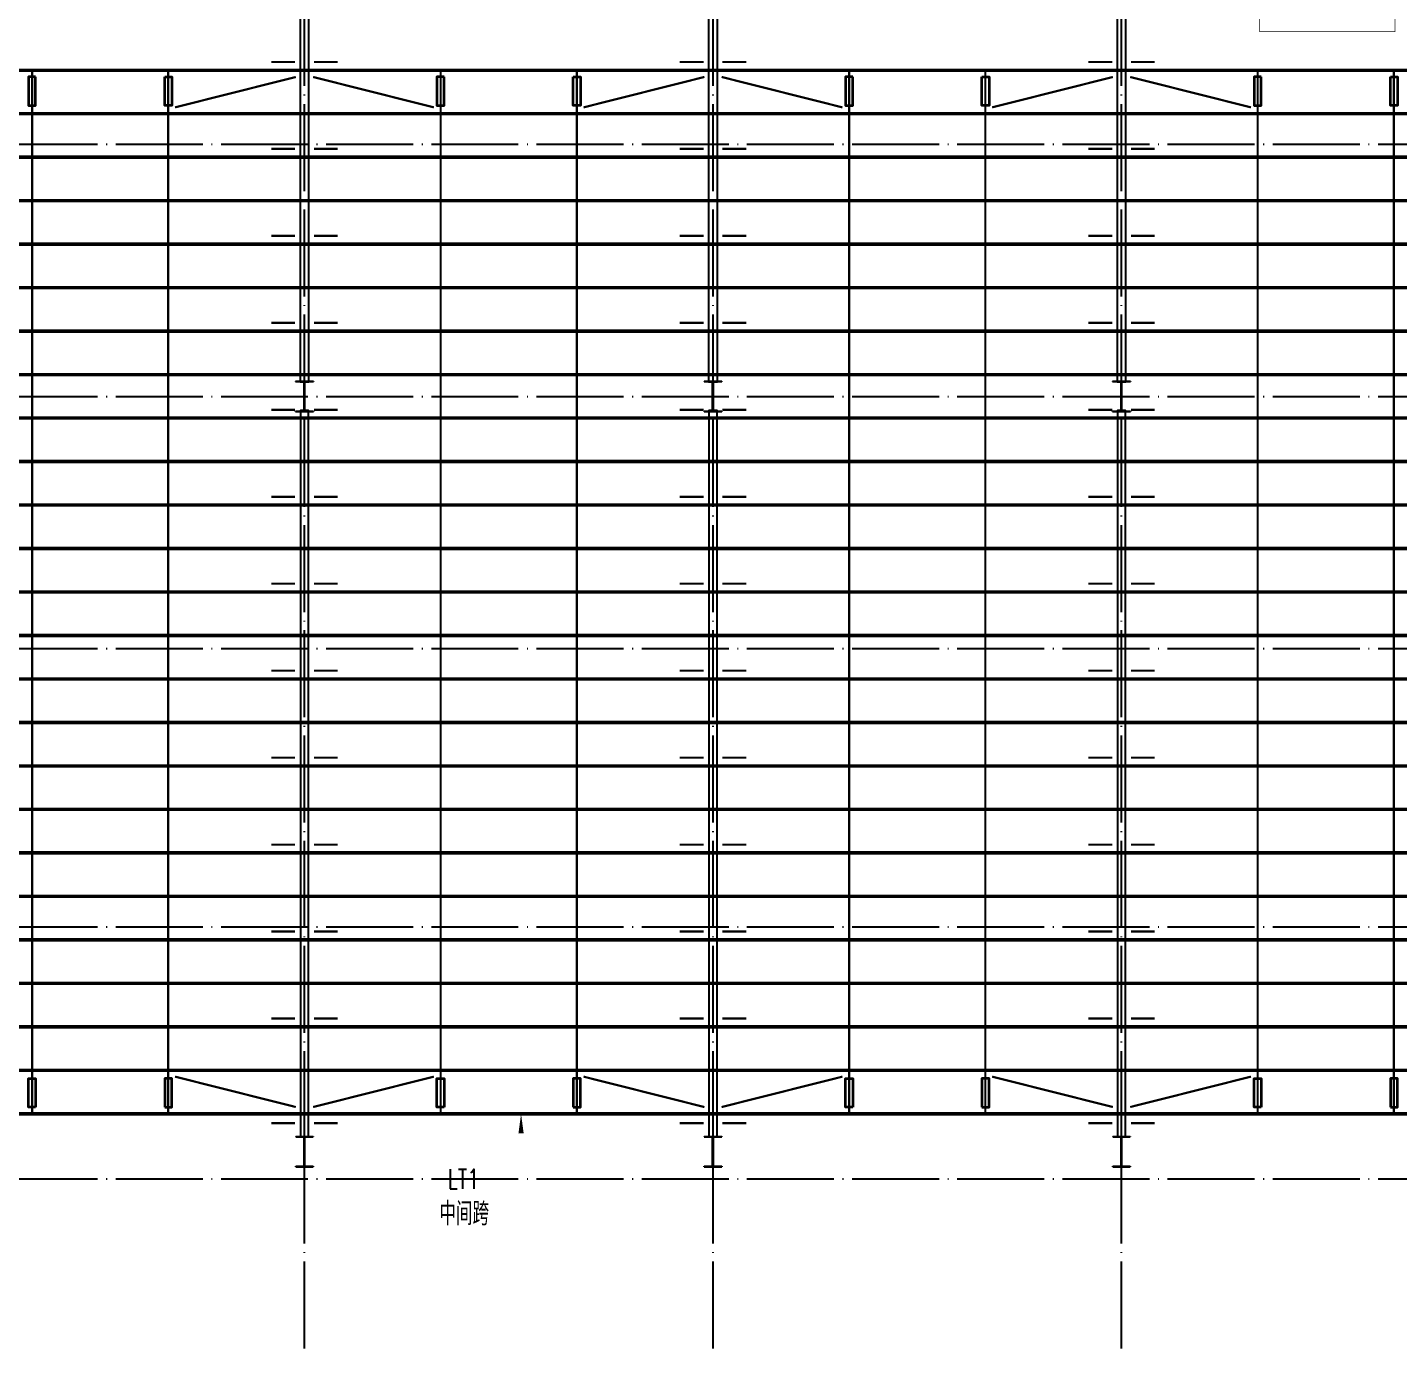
# Model space of a CAD drawing. Extents: x 95752 to 843522, y -411933 to 75567.
# Drawn here: x 636269 to 667816, y 7107 to 37492 of the extents above; entities that cross this region are included whole.
import ezdxf

# ---------------------------------------------------------------- set-up
doc = ezdxf.new("R2010")
doc.units = 0
doc.header["$LTSCALE"] = 1000
doc.header["$MEASUREMENT"] = 0
doc.linetypes.add('DOTE', pattern=[2.42, 2, -0.2, 0.02, -0.2])
for name, color, linetype in [('C-粗线', 51, 'Continuous'), ('DIM_SYMB', 3, 'Continuous'), ('DOTE', 1, 'Continuous'), ('屋架梁', 2, 'Continuous'), ('檩条', 4, 'Continuous')]:
    doc.layers.add(name, color=color, linetype=linetype)
doc.layers.add('拉杆', color=3, linetype='Continuous', lineweight=35)
doc.styles.add('_TCH_DIM', font='SIMPLEX', dxfattribs={"bigfont": 'GBCBIG'})

# ---------------------------------------------------------------- blocks, each defined once
blk = doc.blocks.new('钢柱模板')
at = {"layer": 'C-粗线', "color": 6}
for p, q in [((-201237, -238633), (-201237, -238645)), ((-201237, -238633), (-200827, -238633)), ((-201237, -238633), (-201237, -238645)), ((-201237, -238633), (-200827, -238633)), ((-201237, -238645), (-200827, -238645)), ((-201237, -238645), (-200827, -238645)), ((-201041, -238653), (-201049, -238645)), ((-201041, -238653), (-201049, -238645)), ((-201041, -239321), (-201041, -238645)), ((-201041, -239321), (-201041, -238645)), ((-201023, -238653), (-201015, -238645)), ((-201023, -239321), (-201023, -238645)), ((-201023, -238653), (-201015, -238645)), ((-201023, -239321), (-201023, -238645)), ((-200827, -238633), (-200827, -238645)), ((-200827, -238633), (-200827, -238645)), ((-191837, -238633), (-191837, -238645)), ((-191837, -238633), (-191427, -238633)), ((-191837, -238633), (-191837, -238645)), ((-191837, -238633), (-191427, -238633)), ((-191837, -238645), (-191427, -238645)), ((-191837, -238645), (-191427, -238645)), ((-191641, -238653), (-191649, -238645)), ((-191641, -238653), (-191649, -238645)), ((-191641, -239321), (-191641, -238645)), ((-191641, -239321), (-191641, -238645)), ((-191623, -238653), (-191615, -238645)), ((-191623, -239321), (-191623, -238645)), ((-191623, -238653), (-191615, -238645)), ((-191623, -239321), (-191623, -238645)), ((-191427, -238633), (-191427, -238645)), ((-191427, -238633), (-191427, -238645)), ((-182437, -238633), (-182437, -238645)), ((-182437, -238633), (-182027, -238633)), ((-182437, -238633), (-182437, -238645)), ((-182437, -238633), (-182027, -238633)), ((-182437, -238645), (-182027, -238645)), ((-182437, -238645), (-182027, -238645)), ((-182241, -238653), (-182249, -238645)), ((-182241, -238653), (-182249, -238645)), ((-182241, -239321), (-182241, -238645)), ((-182241, -239321), (-182241, -238645)), ((-182223, -238653), (-182215, -238645)), ((-182223, -239321), (-182223, -238645)), ((-182223, -238653), (-182215, -238645)), ((-182223, -239321), (-182223, -238645)), ((-182027, -238633), (-182027, -238645)), ((-182027, -238633), (-182027, -238645)), ((-201237, -239333), (-201237, -239321)), ((-201237, -239321), (-200827, -239321)), ((-201237, -239333), (-201237, -239321)), ((-201237, -239321), (-200827, -239321)), ((-201237, -239333), (-200827, -239333)), ((-201237, -239333), (-200827, -239333)), ((-201041, -239313), (-201049, -239321)), ((-201041, -239313), (-201049, -239321)), ((-201023, -239313), (-201015, -239321)), ((-201023, -239313), (-201015, -239321)), ((-200827, -239321), (-200827, -239333)), ((-200827, -239321), (-200827, -239333)), ((-191837, -239333), (-191837, -239321)), ((-191837, -239321), (-191427, -239321)), ((-191837, -239333), (-191837, -239321)), ((-191837, -239321), (-191427, -239321)), ((-191837, -239333), (-191427, -239333)), ((-191837, -239333), (-191427, -239333)), ((-191641, -239313), (-191649, -239321)), ((-191641, -239313), (-191649, -239321)), ((-191623, -239313), (-191615, -239321)), ((-191623, -239313), (-191615, -239321)), ((-191427, -239321), (-191427, -239333)), ((-191427, -239321), (-191427, -239333)), ((-182437, -239333), (-182437, -239321)), ((-182437, -239321), (-182027, -239321)), ((-182437, -239333), (-182437, -239321)), ((-182437, -239321), (-182027, -239321)), ((-182437, -239333), (-182027, -239333)), ((-182437, -239333), (-182027, -239333)), ((-182241, -239313), (-182249, -239321)), ((-182241, -239313), (-182249, -239321)), ((-182223, -239313), (-182215, -239321)), ((-182223, -239313), (-182215, -239321)), ((-182027, -239321), (-182027, -239333)), ((-182027, -239321), (-182027, -239333)), ((-201232, -256003), (-201232, -256015)), ((-201232, -256003), (-200832, -256003)), ((-201232, -256003), (-201232, -256015)), ((-201232, -256003), (-200832, -256003)), ((-201232, -256015), (-200832, -256015)), ((-201232, -256015), (-200832, -256015)), ((-201041, -256023), (-201049, -256015)), ((-201041, -256023), (-201049, -256015)), ((-201041, -256691), (-201041, -256015)), ((-201041, -256691), (-201041, -256015)), ((-201023, -256023), (-201015, -256015)), ((-201023, -256691), (-201023, -256015)), ((-201023, -256023), (-201015, -256015)), ((-201023, -256691), (-201023, -256015)), ((-200832, -256003), (-200832, -256015)), ((-200832, -256003), (-200832, -256015)), ((-191832, -256003), (-191832, -256015)), ((-191832, -256003), (-191432, -256003)), ((-191832, -256003), (-191832, -256015)), ((-191832, -256003), (-191432, -256003)), ((-191832, -256015), (-191432, -256015)), ((-191832, -256015), (-191432, -256015)), ((-191641, -256023), (-191649, -256015)), ((-191641, -256023), (-191649, -256015)), ((-191641, -256691), (-191641, -256015)), ((-191641, -256691), (-191641, -256015)), ((-191623, -256023), (-191615, -256015)), ((-191623, -256691), (-191623, -256015)), ((-191623, -256023), (-191615, -256015)), ((-191623, -256691), (-191623, -256015)), ((-191432, -256003), (-191432, -256015)), ((-191432, -256003), (-191432, -256015)), ((-182432, -256003), (-182432, -256015)), ((-182432, -256003), (-182032, -256003)), ((-182432, -256003), (-182432, -256015)), ((-182432, -256003), (-182032, -256003)), ((-182432, -256015), (-182032, -256015)), ((-182432, -256015), (-182032, -256015)), ((-182241, -256023), (-182249, -256015)), ((-182241, -256023), (-182249, -256015)), ((-182241, -256691), (-182241, -256015)), ((-182241, -256691), (-182241, -256015)), ((-182223, -256023), (-182215, -256015)), ((-182223, -256691), (-182223, -256015)), ((-182223, -256023), (-182215, -256015)), ((-182223, -256691), (-182223, -256015)), ((-182032, -256003), (-182032, -256015)), ((-182032, -256003), (-182032, -256015)), ((-201232, -256703), (-201232, -256691)), ((-201232, -256691), (-200832, -256691)), ((-201232, -256703), (-201232, -256691)), ((-201232, -256691), (-200832, -256691)), ((-201232, -256703), (-200832, -256703)), ((-201232, -256703), (-200832, -256703)), ((-201041, -256683), (-201049, -256691)), ((-201041, -256683), (-201049, -256691)), ((-201023, -256683), (-201015, -256691)), ((-201023, -256683), (-201015, -256691)), ((-200832, -256691), (-200832, -256703)), ((-200832, -256691), (-200832, -256703)), ((-191832, -256703), (-191832, -256691)), ((-191832, -256691), (-191432, -256691)), ((-191832, -256703), (-191832, -256691)), ((-191832, -256691), (-191432, -256691)), ((-191832, -256703), (-191432, -256703)), ((-191832, -256703), (-191432, -256703)), ((-191641, -256683), (-191649, -256691)), ((-191641, -256683), (-191649, -256691)), ((-191623, -256683), (-191615, -256691)), ((-191623, -256683), (-191615, -256691)), ((-191432, -256691), (-191432, -256703)), ((-191432, -256691), (-191432, -256703)), ((-182432, -256703), (-182432, -256691)), ((-182432, -256691), (-182032, -256691)), ((-182432, -256703), (-182432, -256691)), ((-182432, -256691), (-182032, -256691)), ((-182432, -256703), (-182032, -256703)), ((-182432, -256703), (-182032, -256703)), ((-182241, -256683), (-182249, -256691)), ((-182241, -256683), (-182249, -256691)), ((-182223, -256683), (-182215, -256691)), ((-182223, -256683), (-182215, -256691)), ((-182032, -256691), (-182032, -256703)), ((-182032, -256691), (-182032, -256703))]:
    blk.add_line(p, q, dxfattribs=at)
blk = doc.blocks.new('zw-02')
at = {"layer": 'DOTE', "linetype": 'DOTE'}
for p, q in [((327343, 4846), (327343, 63646)), ((336743, 4846), (336743, 63646)), ((346143, 4846), (346143, 63646)), ((303643, 32546), (407443, 32546)), ((303643, 26746), (407443, 26746)), ((303643, 20946), (407443, 20946)), ((303643, 14546), (407443, 14546)), ((303643, 8746), (407443, 8746))]:
    blk.add_line(p, q, dxfattribs=at)

msp = doc.modelspace()

# ---------------------------------------------------------------- linework, layer by layer
at = {"const_width": 15}
msp.add_lwpolyline([(664623, 38787.8), (667734.1, 38787.8), (667734.1, 37393.9), (664623, 37393.9)], close=True, dxfattribs=at)
at = {"const_width": 50}
for points in [[(641878.7, 36698.3), (642427.1, 36698.3)], [(643406.9, 36698.3), (642858.5, 36698.3)], [(651278.7, 36698.3), (651827.1, 36698.3)], [(652806.9, 36698.3), (652258.5, 36698.3)], [(660678.7, 36698.3), (661227.1, 36698.3)], [(662206.9, 36698.3), (661658.5, 36698.3)], [(641878.7, 34698.3), (642427.1, 34698.3)], [(643406.9, 34698.3), (642858.5, 34698.3)], [(651278.7, 34698.3), (651827.1, 34698.3)], [(652806.9, 34698.3), (652258.5, 34698.3)], [(660678.7, 34698.3), (661227.1, 34698.3)], [(662206.9, 34698.3), (661658.5, 34698.3)], [(641878.7, 32698.3), (642427.1, 32698.3)], [(643406.9, 32698.3), (642858.5, 32698.3)], [(651278.7, 32698.3), (651827.1, 32698.3)], [(652806.9, 32698.3), (652258.5, 32698.3)], [(660678.7, 32698.3), (661227.1, 32698.3)], [(662206.9, 32698.3), (661658.5, 32698.3)], [(641878.7, 30698.3), (642427.1, 30698.3)], [(643406.9, 30698.3), (642858.5, 30698.3)], [(651278.7, 30698.3), (651827.1, 30698.3)], [(652806.9, 30698.3), (652258.5, 30698.3)], [(660678.7, 30698.3), (661227.1, 30698.3)], [(662206.9, 30698.3), (661658.5, 30698.3)], [(641878.7, 28698.3), (642427.1, 28698.3)], [(643406.9, 28698.3), (642858.5, 28698.3)], [(651278.7, 28698.3), (651827.1, 28698.3)], [(652806.9, 28698.3), (652258.5, 28698.3)], [(660678.7, 28698.3), (661227.1, 28698.3)], [(662206.9, 28698.3), (661658.5, 28698.3)], [(641878.7, 26698.3), (642427.1, 26698.3)], [(643406.9, 26698.3), (642858.5, 26698.3)], [(651278.7, 26698.3), (651827.1, 26698.3)], [(652806.9, 26698.3), (652258.5, 26698.3)], [(660678.7, 26698.3), (661227.1, 26698.3)], [(662206.9, 26698.3), (661658.5, 26698.3)], [(641878.7, 24698.3), (642427.1, 24698.3)], [(643406.9, 24698.3), (642858.5, 24698.3)], [(651278.7, 24698.3), (651827.1, 24698.3)], [(652806.9, 24698.3), (652258.5, 24698.3)], [(660678.7, 24698.3), (661227.1, 24698.3)], [(662206.9, 24698.3), (661658.5, 24698.3)], [(641878.7, 22698.3), (642427.1, 22698.3)], [(643406.9, 22698.3), (642858.5, 22698.3)], [(651278.7, 22698.3), (651827.1, 22698.3)], [(652806.9, 22698.3), (652258.5, 22698.3)], [(660678.7, 22698.3), (661227.1, 22698.3)], [(662206.9, 22698.3), (661658.5, 22698.3)], [(641878.7, 20698.3), (642427.1, 20698.3)], [(643406.9, 20698.3), (642858.5, 20698.3)], [(651278.7, 20698.3), (651827.1, 20698.3)], [(652806.9, 20698.3), (652258.5, 20698.3)], [(660678.7, 20698.3), (661227.1, 20698.3)], [(662206.9, 20698.3), (661658.5, 20698.3)], [(641878.7, 18698.3), (642427.1, 18698.3)], [(643406.9, 18698.3), (642858.5, 18698.3)], [(651278.7, 18698.3), (651827.1, 18698.3)], [(652806.9, 18698.3), (652258.5, 18698.3)], [(660678.7, 18698.3), (661227.1, 18698.3)], [(662206.9, 18698.3), (661658.5, 18698.3)], [(641878.7, 16698.3), (642427.1, 16698.3)], [(643406.9, 16698.3), (642858.5, 16698.3)], [(651278.7, 16698.3), (651827.1, 16698.3)], [(652806.9, 16698.3), (652258.5, 16698.3)], [(660678.7, 16698.3), (661227.1, 16698.3)], [(662206.9, 16698.3), (661658.5, 16698.3)], [(641878.7, 14698.3), (642427.1, 14698.3)], [(643406.9, 14698.3), (642858.5, 14698.3)], [(651278.7, 14698.3), (651827.1, 14698.3)], [(652806.9, 14698.3), (652258.5, 14698.3)], [(660678.7, 14698.3), (661227.1, 14698.3)], [(662206.9, 14698.3), (661658.5, 14698.3)], [(641878.7, 12290.1), (642427.1, 12290.1)], [(643406.9, 12290.1), (642858.5, 12290.1)], [(651278.7, 12290.1), (651827.1, 12290.1)], [(652806.9, 12290.1), (652258.5, 12290.1)], [(660678.7, 12290.1), (661227.1, 12290.1)], [(662206.9, 12290.1), (661658.5, 12290.1)]]:
    msp.add_lwpolyline(points, dxfattribs=at)
at = {"layer": 'DIM_SYMB'}
msp.add_lwpolyline([(645023.1, 10627.1, 0, 0, 0), (647626.4, 10627.1, 0, 0, 0), (647626.4, 12507.4, 0, 120, 0), (647626.4, 12057.4, 0, 0, 0)], format="xyseb", dxfattribs=at)
at = {"layer": '屋架梁', "linetype": 'ByBlock'}
for points in [[(642549.1, 46682.4), (642736.6, 46682.4), (642736.6, 29332.4), (642549.1, 29332.4)], [(651949.1, 46682.4), (652136.6, 46682.4), (652136.6, 29332.4), (651949.1, 29332.4)], [(661349.1, 46682.4), (661536.6, 46682.4), (661536.6, 29332.4), (661349.1, 29332.4)], [(642549.1, 11987.4), (642736.6, 11987.4), (642736.6, 28682.4), (642549.1, 28682.4)], [(651949.1, 11987.4), (652136.6, 11987.4), (652136.6, 28682.4), (651949.1, 28682.4)], [(661349.1, 11987.4), (661536.6, 11987.4), (661536.6, 28682.4), (661349.1, 28682.4)]]:
    msp.add_lwpolyline(points, close=True, dxfattribs=at)
at = {"layer": '拉杆'}
for points in [[(636456.9, 36352.4), (636291.3, 36352.4), (636291.3, 35694.2), (636456.9, 35694.2)], [(639427.7, 36352.4), (639593.3, 36352.4), (639593.3, 35694.2), (639427.7, 35694.2)], [(645856.9, 36352.4), (645691.3, 36352.4), (645691.3, 35694.2), (645856.9, 35694.2)], [(648827.7, 36352.4), (648993.3, 36352.4), (648993.3, 35694.2), (648827.7, 35694.2)], [(655256.9, 36352.4), (655091.3, 36352.4), (655091.3, 35694.2), (655256.9, 35694.2)], [(658227.7, 36352.4), (658393.3, 36352.4), (658393.3, 35694.2), (658227.7, 35694.2)], [(664656.9, 36352.4), (664491.3, 36352.4), (664491.3, 35694.2), (664656.9, 35694.2)], [(667627.7, 36352.4), (667793.3, 36352.4), (667793.3, 35694.2), (667627.7, 35694.2)], [(636456.9, 12662.5), (636291.3, 12662.5), (636291.3, 13320.7), (636456.9, 13320.7)], [(639427.7, 12662.5), (639593.3, 12662.5), (639593.3, 13320.7), (639427.7, 13320.7)], [(645856.9, 12662.5), (645691.3, 12662.5), (645691.3, 13320.7), (645856.9, 13320.7)], [(648827.7, 12662.5), (648993.3, 12662.5), (648993.3, 13320.7), (648827.7, 13320.7)], [(655256.9, 12662.5), (655091.3, 12662.5), (655091.3, 13320.7), (655256.9, 13320.7)], [(658227.7, 12662.5), (658393.3, 12662.5), (658393.3, 13320.7), (658227.7, 13320.7)], [(664656.9, 12662.5), (664491.3, 12662.5), (664491.3, 13320.7), (664656.9, 13320.7)], [(667627.7, 12662.5), (667793.3, 12662.5), (667793.3, 13320.7), (667627.7, 13320.7)]]:
    msp.add_lwpolyline(points, close=True, dxfattribs=at)
at = {"layer": '拉杆', "const_width": 50}
for points in [[(636375.8, 12507.4), (636375.8, 36507.4)], [(639508.8, 12507.4), (639508.8, 36507.4)], [(642443.8, 36352.6), (639663.8, 35653.2)], [(642840.9, 36352.6), (645620.9, 35653.2)], [(645775.8, 12507.4), (645775.8, 36507.4)], [(648908.8, 12507.4), (648908.8, 36507.4)], [(651843.8, 36352.6), (649063.8, 35653.2)], [(652240.9, 36352.6), (655020.9, 35653.2)], [(655175.8, 12507.4), (655175.8, 36507.4)], [(658308.8, 12507.4), (658308.8, 36507.4)], [(661243.8, 36352.6), (658463.8, 35653.2)], [(661640.9, 36352.6), (664420.9, 35653.2)], [(664575.8, 12507.4), (664575.8, 36507.4)], [(667708.8, 12507.4), (667708.8, 36507.4)], [(642443.8, 12662.3), (639663.8, 13361.7)], [(642443.8, 12662.3), (639663.8, 13361.7)], [(642840.9, 12662.3), (645620.9, 13361.7)], [(642840.9, 12662.3), (645620.9, 13361.7)], [(651843.8, 12662.3), (649063.8, 13361.7)], [(651843.8, 12662.3), (649063.8, 13361.7)], [(652240.9, 12662.3), (655020.9, 13361.7)], [(652240.9, 12662.3), (655020.9, 13361.7)], [(661243.8, 12662.3), (658463.8, 13361.7)], [(661243.8, 12662.3), (658463.8, 13361.7)], [(661640.9, 12662.3), (664420.9, 13361.7)], [(661640.9, 12662.3), (664420.9, 13361.7)]]:
    msp.add_lwpolyline(points, dxfattribs=at)
at = {"layer": '檩条', "const_width": 80}
for points in [[(624204.1, 36507.4), (717481.6, 36507.4)], [(624204.1, 36507.4), (717481.6, 36507.4)], [(624204.1, 35507.4), (717481.6, 35507.4)], [(624204.1, 34507.4), (717481.6, 34507.4)], [(624204.1, 33507.4), (717481.6, 33507.4)], [(624204.1, 32507.4), (717481.6, 32507.4)], [(624204.1, 31507.4), (717481.6, 31507.4)], [(624204.1, 30507.4), (717481.6, 30507.4)], [(624204.1, 29507.4), (717481.6, 29507.4)], [(624204.1, 28507.4), (717481.6, 28507.4)], [(624204.1, 27507.4), (717481.6, 27507.4)], [(624204.1, 26507.4), (717481.6, 26507.4)], [(624204.1, 25507.4), (717481.6, 25507.4)], [(624204.1, 24507.4), (717481.6, 24507.4)], [(624204.1, 23507.4), (717481.6, 23507.4)], [(624204.1, 22507.4), (717481.6, 22507.4)], [(624204.1, 21507.4), (717481.6, 21507.4)], [(624204.1, 20507.4), (717481.6, 20507.4)], [(624204.1, 19507.4), (717481.6, 19507.4)], [(624204.1, 18507.4), (717481.6, 18507.4)], [(624204.1, 17507.4), (717481.6, 17507.4)], [(624204.1, 16507.4), (717481.6, 16507.4)], [(624204.1, 15507.4), (717481.6, 15507.4)], [(624204.1, 14507.4), (717481.6, 14507.4)], [(624204.1, 13507.4), (717481.6, 13507.4)], [(624204.1, 12507.4), (717481.6, 12507.4)]]:
    msp.add_lwpolyline(points, dxfattribs=at)

# ---------------------------------------------------------------- block references
for name, p in [('zw-02', (315300, 2261.5)), ('钢柱模板', (843674.3, 267990.9))]:
    msp.add_blockref(name, p)

# ---------------------------------------------------------------- texts
at = {"layer": 'DIM_SYMB', "color": 7, "style": '_TCH_DIM', "width": 0.705882}
msp.add_text('LT1', height=446.25, dxfattribs=at).set_placement((645942.2, 10784.6))
at = {"layer": 'DIM_SYMB', "color": 7, "style": '_TCH_DIM'}
msp.add_text('中间跨', height=528.89, dxfattribs=at).set_placement((645747.2, 9944.6))

doc.saveas('drawing.dxf')
